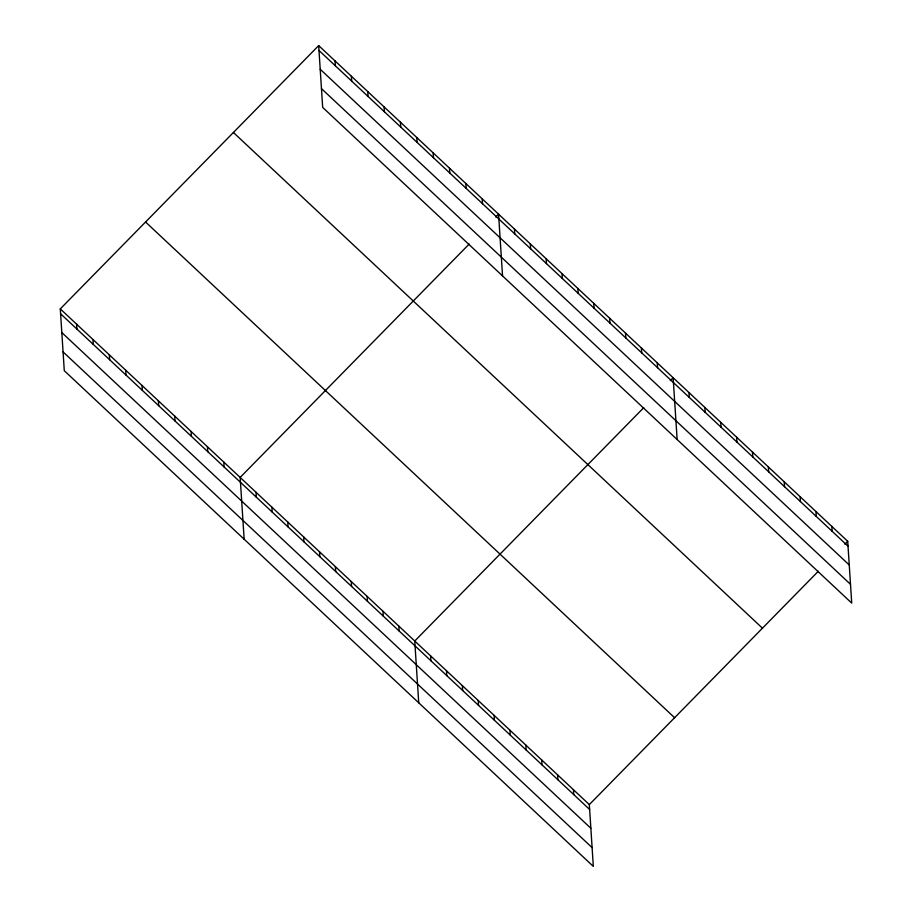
<?xml version="1.0" encoding="UTF-8"?>
<svg xmlns="http://www.w3.org/2000/svg" width="912" height="912" viewBox="0 0 912 912"><rect width="100%" height="100%" fill="white"/><g stroke="black" fill="none" stroke-linecap="round" stroke-linejoin="round"><path stroke-width="1.37" d="M60.283 308.894L589.323 804.601L593.324 866.4L64.285 370.694L60.283 308.894L318.676 45.6L847.715 541.306L851.717 603.106L322.677 107.399L318.676 45.6M469.178 244.063L240.152 477.432L244.154 539.231M495.718 217.033L498.556 214.138L502.546 275.937M643.769 407.653L414.743 641.022L418.733 702.821M670.297 380.612L673.136 377.716L677.137 439.516M589.323 804.601L818.349 571.231M844.877 544.202L847.715 541.306M318.995 50.479L848.035 546.185M320.215 69.266L849.254 564.973M321.457 88.624L850.508 584.318M233.415 132.491L762.455 628.186M145.555 222.004L674.595 717.71M60.602 313.785L589.642 809.48M61.811 332.561L590.851 828.267M63.065 351.918L592.105 847.613M831.847 526.429L832.166 531.32M815.978 511.564L816.297 516.443M800.109 496.687L800.428 501.577M784.24 481.821L784.548 486.7M768.36 466.944L768.679 471.835M752.491 452.078L752.81 456.958M736.622 437.201L736.942 442.092M720.754 422.336L721.073 427.215M704.885 407.459L705.193 412.349M689.005 392.593L689.324 397.472M657.267 362.851L657.586 367.73M641.398 347.974L641.706 352.864M625.529 333.108L625.837 337.987M609.649 318.231L609.968 323.122M593.78 303.365L594.1 308.245M577.912 288.488L578.231 293.379M562.043 273.623L562.351 278.502M546.163 258.757L546.482 263.636M573.454 789.724L573.762 794.614M530.294 243.88L530.613 248.771M557.585 774.858L557.893 779.737M514.425 229.015L514.744 233.894M541.705 759.981L542.024 764.872M525.836 745.115L526.156 749.995M482.197 198.816L482.516 203.707M509.968 730.238L510.287 735.129M465.85 183.494L466.169 188.385M494.099 715.373L494.407 720.252M449.502 168.173L449.81 173.063M478.219 700.507L478.538 705.386M433.143 152.851L433.462 157.742M462.35 685.63L462.669 690.521M416.795 137.53L417.115 142.42M446.481 670.765L446.8 675.644M400.436 122.208L400.756 127.099M430.612 655.888L430.931 660.778M384.089 106.886L384.408 111.777M367.741 91.565L368.049 96.444M398.863 626.145L399.182 631.036M351.382 76.243L351.701 81.122M382.994 611.279L383.314 616.159M335.035 60.922L335.354 65.801M367.126 596.402L367.445 601.293M351.257 581.537L351.576 586.416M335.388 566.66L335.696 571.55M319.508 551.794L319.827 556.673M303.639 536.917L303.958 541.808M287.77 522.052L288.089 526.931M271.901 507.175L272.209 512.065M256.033 492.309L256.34 497.188M223.805 462.11L224.124 467.001M207.457 446.789L207.765 451.679M191.098 431.467L191.417 436.358M174.751 416.146L175.058 421.036M158.392 400.824L158.711 405.715M142.044 385.502L142.363 390.393M125.696 370.181L126.004 375.071M109.337 354.859L109.657 359.75M92.99 339.538L93.298 344.428M76.631 324.216L76.95 329.107"/></g></svg>
